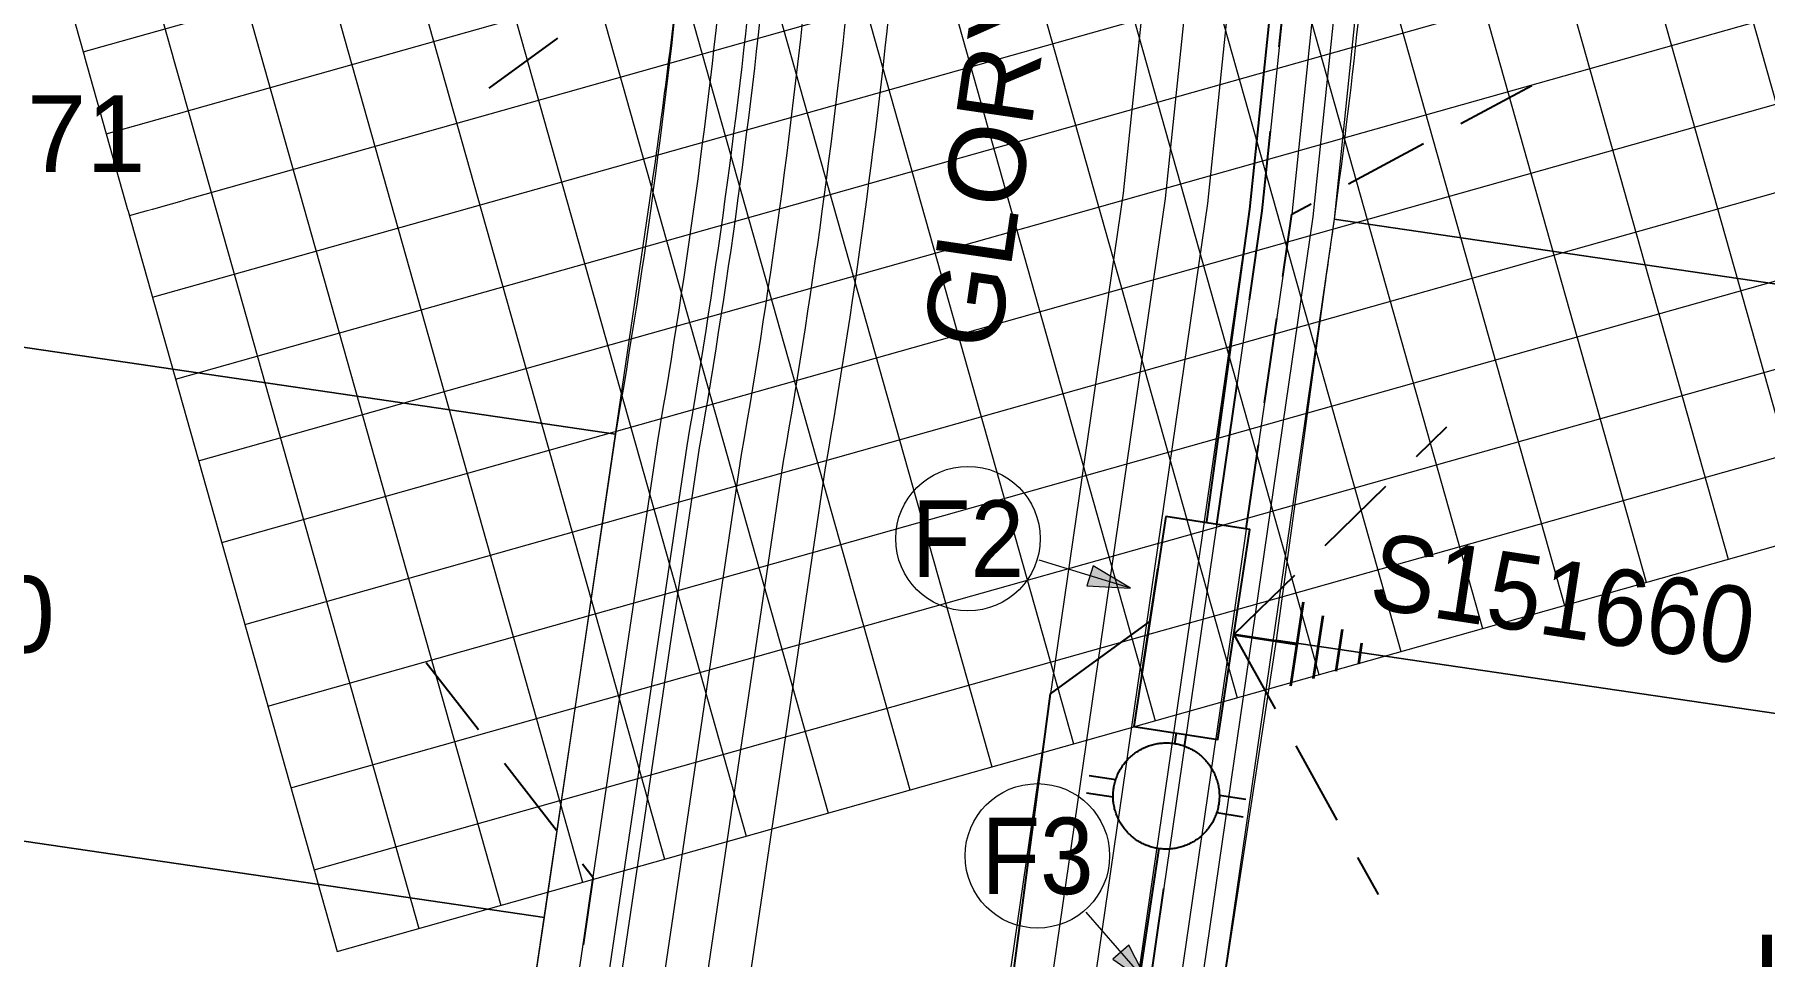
# Model space of a CAD drawing. Header units: metres. Extents: x 302924 to 304532, y 6268290 to 6269135.
# Drawn here: x 303905 to 303945.7, y 6268649.65 to 6268671.34 of the extents above; entities that cross this region are included whole.
import ezdxf
from ezdxf.enums import TextEntityAlignment as Align

# ---------------------------------------------------------------- set-up
doc = ezdxf.new("R2010")
doc.units = ezdxf.units.M
doc.linetypes.add('IE Trench LV', pattern=[6, 4, -2])
doc.linetypes.add('PHANTOMX2', pattern=[6.6, 3, -0.75, 0.2, -0.75, 0.2, -0.75, 0.2, -0.75])
doc.layers.get('0').update_dxf_attribs({"color": 6})
doc.layers.add('_User Miscellaneous10', color=252, linetype='Continuous', lineweight=13, plot=False, transparency=0.75)
doc.layers.add('_User Miscellaneous12', color=252, linetype='Continuous', lineweight=13, plot=False, transparency=0.5)
for name, color, linetype, lineweight in [('_User Miscellaneous3', 51, 'Continuous', 13), ('_User_LV_Exist', 5, 'Continuous', 35), ('Cadastre Developer_SP_NEW', 92, 'Continuous', 15)]:
    doc.layers.add(name, color=color, linetype=linetype, lineweight=lineweight)
for name, color, linetype in [('Equip_LV_NEW', 2, 'Continuous'), ('Equip_SP_LV_NEW', 2, 'Continuous'), ('Mains_LV_New_T84', 2, 'Cable x'), ('Mains_LV_New_T94', 2, 'Cable o'), ('Services_SP_NEW_UG', 2, 'IE Trench LV'), ('Trench_SP_NEW', 2, 'Continuous')]:
    doc.layers.add(name, color=color, linetype=linetype)
doc.styles.add('ARIAL', font='arial.ttf', dxfattribs={"height": 2})
doc.styles.get("Standard").update_dxf_attribs({"font": 'arial.ttf'})
doc.linetypes.add('Cable #', pattern='A,4,-0.1,["#",Standard,S=1.5,R=0,X=0,Y=-0.77],-1.25', length=5.35)
doc.linetypes.add('Cable o', pattern='A,3.5,-0.01,["O",Standard,S=1.25,R=0,X=0,Y=-0.63],-1.36', length=4.87)
doc.linetypes.add('Cable x', pattern='A,4.5,-0.01,["X",Standard,S=1.25,R=0,X=0,Y=-0.65],-1.2', length=5.71)

# ---------------------------------------------------------------- blocks, each defined once
blk = doc.blocks.new('*U413')
h = blk.add_hatch(color=256)
h.dxf.hatch_style = 1
h.paths.add_polyline_path([(2.942, -0.637), (2.796, -1.115), (3.826, -1.168)])
blk.add_line((3.826, -1.168), (1.674, -0.511))
at = {"flags": 128}
blk.add_lwpolyline([(2.942, -0.637), (2.796, -1.115), (3.826, -1.168), (2.942, -0.637)], dxfattribs=at)
blk.add_circle((0, 0), 1.7)
at = {"width": 0.9}
blk.add_attdef('CODE', text='', height=1.8, dxfattribs=at).set_placement((0, 0), align=Align.MIDDLE_CENTER)
at = {"flags": 1}
blk.add_attdef('Z', (0, 0), '', height=0.2, dxfattribs=at)
blk = doc.blocks.new('*U412')
h = blk.add_hatch(color=256)
h.dxf.hatch_style = 1
h.paths.add_polyline_path([(2.153, -2.104), (1.775, -2.431), (2.619, -3.023)])
blk.add_line((2.619, -3.023), (1.146, -1.323))
at = {"flags": 128}
blk.add_lwpolyline([(2.153, -2.104), (1.775, -2.431), (2.619, -3.023), (2.153, -2.104)], dxfattribs=at)
blk.add_circle((0, 0), 1.7)
at = {"width": 0.9}
blk.add_attdef('CODE', text='', height=1.8, dxfattribs=at).set_placement((0, 0), align=Align.MIDDLE_CENTER)
at = {"flags": 1}
blk.add_attdef('Z', (0, 0), '', height=0.2, dxfattribs=at)
blk = doc.blocks.new('LV_UG_LINKS_OPEN_NEW')
at = {"layer": 'Equip_LV_NEW'}
for tag, flags, p in [('ACTUAL_STATUS', 9, (3.167, -1.667)), ('CONSTRUCTED_VOLTAGE', 9, (3.167, -1.833)), ('NO_PHASES', 9, (3.167, -2)), ('STATE', 9, (3.167, -2.5)), ('OPERATING_VOLTAGE', 9, (3.167, -2.167)), ('ORIENTATION', 9, (3.167, -2.333)), ('SWITCH_TYPE', 9, (3.167, -2.667)), ('USAGE', 9, (3.167, -2.833)), ('OWNED_BY', 9, (3.167, -3.167)), ('OPERATED_BY', 9, (3.167, -3.333)), ('NOTES', 9, (3.167, -3)), ('MAINTAINED_BY', 9, (3.167, -3.5)), ('NUMBER_OF_PHASES', 9, (3.167, -3.667)), ('TYPE', 9, (3.167, -3.833)), ('Z', 1, (3.167, -4))]:
    blk.add_attdef(tag, text='', height=0.167, dxfattribs=dict(at, flags=flags)).set_placement(p, align=Align.MIDDLE_LEFT)
at = {"transparency": 33554687}
blk.add_wipeout([(4, 1.25), (3.969, 1.25), (3.939, 1.248), (3.908, 1.247), (3.877, 1.244), (3.847, 1.241), (3.817, 1.236), (3.786, 1.232), (3.756, 1.226), (3.726, 1.22), (3.696, 1.213), (3.667, 1.205), (3.637, 1.196), (3.608, 1.187), (3.579, 1.177), (3.55, 1.166), (3.522, 1.155), (3.493, 1.143), (3.466, 1.13), (3.438, 1.117), (3.411, 1.102), (3.384, 1.088), (3.357, 1.072), (3.331, 1.056), (3.306, 1.039), (3.28, 1.022), (3.255, 1.004), (3.231, 0.985), (3.207, 0.966), (3.184, 0.947), (3.161, 0.926), (3.138, 0.905), (3.116, 0.884), (3.095, 0.862), (3.074, 0.839), (3.053, 0.816), (3.034, 0.793), (3.015, 0.769), (2.996, 0.745), (2.978, 0.72), (2.961, 0.694), (2.944, 0.669), (2.928, 0.643), (2.912, 0.616), (2.898, 0.589), (2.883, 0.562), (2.87, 0.534), (2.857, 0.507), (2.845, 0.478), (2.834, 0.45), (2.823, 0.421), (2.813, 0.392), (2.804, 0.363), (2.795, 0.333), (2.787, 0.304), (2.78, 0.274), (2.774, 0.244), (2.768, 0.214), (2.764, 0.183), (2.759, 0.153), (2.756, 0.123), (2.753, 0.092), (2.752, 0.061), (2.75, 0.031), (2.75, 0), (2.75, -0.031), (2.752, -0.061), (2.753, -0.092), (2.756, -0.123), (2.759, -0.153), (2.764, -0.183), (2.768, -0.214), (2.774, -0.244), (2.78, -0.274), (2.787, -0.304), (2.795, -0.333), (2.804, -0.363), (2.813, -0.392), (2.823, -0.421), (2.834, -0.45), (2.845, -0.478), (2.857, -0.507), (2.87, -0.534), (2.883, -0.562), (2.898, -0.589), (2.912, -0.616), (2.928, -0.643), (2.944, -0.669), (2.961, -0.694), (2.978, -0.72), (2.996, -0.745), (3.015, -0.769), (3.034, -0.793), (3.053, -0.816), (3.074, -0.839), (3.095, -0.862), (3.116, -0.884), (3.138, -0.905), (3.161, -0.926), (3.184, -0.947), (3.207, -0.966), (3.231, -0.985), (3.255, -1.004), (3.28, -1.022), (3.306, -1.039), (3.331, -1.056), (3.357, -1.072), (3.384, -1.088), (3.411, -1.102), (3.438, -1.117), (3.466, -1.13), (3.493, -1.143), (3.522, -1.155), (3.55, -1.166), (3.579, -1.177), (3.608, -1.187), (3.637, -1.196), (3.667, -1.205), (3.696, -1.213), (3.726, -1.22), (3.756, -1.226), (3.786, -1.232), (3.817, -1.236), (3.847, -1.241), (3.877, -1.244), (3.908, -1.247), (3.939, -1.248), (3.969, -1.25), (4, -1.25), (4.031, -1.25), (4.061, -1.248), (4.092, -1.247), (4.123, -1.244), (4.153, -1.241), (4.183, -1.236), (4.214, -1.232), (4.244, -1.226), (4.274, -1.22), (4.304, -1.213), (4.333, -1.205), (4.363, -1.196), (4.392, -1.187), (4.421, -1.177), (4.45, -1.166), (4.478, -1.155), (4.507, -1.143), (4.534, -1.13), (4.562, -1.117), (4.589, -1.102), (4.616, -1.088), (4.643, -1.072), (4.669, -1.056), (4.694, -1.039), (4.72, -1.022), (4.745, -1.004), (4.769, -0.985), (4.793, -0.966), (4.816, -0.947), (4.839, -0.926), (4.862, -0.905), (4.884, -0.884), (4.905, -0.862), (4.926, -0.839), (4.947, -0.816), (4.966, -0.793), (4.985, -0.769), (5.004, -0.745), (5.022, -0.72), (5.039, -0.694), (5.056, -0.669), (5.072, -0.643), (5.088, -0.616), (5.102, -0.589), (5.117, -0.562), (5.13, -0.534), (5.143, -0.507), (5.155, -0.478), (5.166, -0.45), (5.177, -0.421), (5.187, -0.392), (5.196, -0.363), (5.205, -0.333), (5.213, -0.304), (5.22, -0.274), (5.226, -0.244), (5.232, -0.214), (5.236, -0.183), (5.241, -0.153), (5.244, -0.123), (5.247, -0.092), (5.248, -0.061), (5.25, -0.031), (5.25, 0), (5.25, 0.031), (5.248, 0.061), (5.247, 0.092), (5.244, 0.123), (5.241, 0.153), (5.236, 0.183), (5.232, 0.214), (5.226, 0.244), (5.22, 0.274), (5.213, 0.304), (5.205, 0.333), (5.196, 0.363), (5.187, 0.392), (5.177, 0.421), (5.166, 0.45), (5.155, 0.478), (5.143, 0.507), (5.13, 0.534), (5.117, 0.562), (5.102, 0.589), (5.088, 0.616), (5.072, 0.643), (5.056, 0.669), (5.039, 0.694), (5.022, 0.72), (5.004, 0.745), (4.985, 0.769), (4.966, 0.793), (4.947, 0.816), (4.926, 0.839), (4.905, 0.862), (4.884, 0.884), (4.862, 0.905), (4.839, 0.926), (4.816, 0.947), (4.793, 0.966), (4.769, 0.985), (4.745, 1.004), (4.72, 1.022), (4.694, 1.039), (4.669, 1.056), (4.643, 1.072), (4.616, 1.088), (4.589, 1.102), (4.562, 1.117), (4.534, 1.13), (4.507, 1.143), (4.478, 1.155), (4.45, 1.166), (4.421, 1.177), (4.392, 1.187), (4.363, 1.196), (4.333, 1.205), (4.304, 1.213), (4.274, 1.22), (4.244, 1.226), (4.214, 1.232), (4.183, 1.236), (4.153, 1.241), (4.123, 1.244), (4.092, 1.247), (4.061, 1.248), (4.031, 1.25)], dxfattribs=at).dxf.layer = 'Equip_LV_NEW'
at = {"layer": 'Equip_LV_NEW'}
for p, q in [((3.792, 1.863), (3.792, 1.232)), ((4.208, 1.863), (4.208, 1.232)), ((3.792, -1.232), (3.792, -1.863)), ((4.208, -1.232), (4.208, -1.863))]:
    blk.add_line(p, q, dxfattribs=at)
at = {"layer": 'Equip_LV_NEW', "flags": 128}
blk.add_lwpolyline([(4, 1.25), (3.969, 1.25), (3.939, 1.248), (3.908, 1.247), (3.877, 1.244), (3.847, 1.241), (3.817, 1.236), (3.786, 1.232), (3.756, 1.226), (3.726, 1.22), (3.696, 1.213), (3.667, 1.205), (3.637, 1.196), (3.608, 1.187), (3.579, 1.177), (3.55, 1.166), (3.522, 1.155), (3.493, 1.143), (3.466, 1.13), (3.438, 1.117), (3.411, 1.102), (3.384, 1.088), (3.357, 1.072), (3.331, 1.056), (3.306, 1.039), (3.28, 1.022), (3.255, 1.004), (3.231, 0.985), (3.207, 0.966), (3.184, 0.947), (3.161, 0.926), (3.138, 0.905), (3.116, 0.884), (3.095, 0.862), (3.074, 0.839), (3.053, 0.816), (3.034, 0.793), (3.015, 0.769), (2.996, 0.745), (2.978, 0.72), (2.961, 0.694), (2.944, 0.669), (2.928, 0.643), (2.912, 0.616), (2.898, 0.589), (2.883, 0.562), (2.87, 0.534), (2.857, 0.507), (2.845, 0.478), (2.834, 0.45), (2.823, 0.421), (2.813, 0.392), (2.804, 0.363), (2.795, 0.333), (2.787, 0.304), (2.78, 0.274), (2.774, 0.244), (2.768, 0.214), (2.764, 0.183), (2.759, 0.153), (2.756, 0.123), (2.753, 0.092), (2.752, 0.061), (2.75, 0.031), (2.75, 0), (2.75, -0.031), (2.752, -0.061), (2.753, -0.092), (2.756, -0.123), (2.759, -0.153), (2.764, -0.183), (2.768, -0.214), (2.774, -0.244), (2.78, -0.274), (2.787, -0.304), (2.795, -0.333), (2.804, -0.363), (2.813, -0.392), (2.823, -0.421), (2.834, -0.45), (2.845, -0.478), (2.857, -0.507), (2.87, -0.534), (2.883, -0.562), (2.898, -0.589), (2.912, -0.616), (2.928, -0.643), (2.944, -0.669), (2.961, -0.694), (2.978, -0.72), (2.996, -0.745), (3.015, -0.769), (3.034, -0.793), (3.053, -0.816), (3.074, -0.839), (3.095, -0.862), (3.116, -0.884), (3.138, -0.905), (3.161, -0.926), (3.184, -0.947), (3.207, -0.966), (3.231, -0.985), (3.255, -1.004), (3.28, -1.022), (3.306, -1.039), (3.331, -1.056), (3.357, -1.072), (3.384, -1.088), (3.411, -1.102), (3.438, -1.117), (3.466, -1.13), (3.493, -1.143), (3.522, -1.155), (3.55, -1.166), (3.579, -1.177), (3.608, -1.187), (3.637, -1.196), (3.667, -1.205), (3.696, -1.213), (3.726, -1.22), (3.756, -1.226), (3.786, -1.232), (3.817, -1.236), (3.847, -1.241), (3.877, -1.244), (3.908, -1.247), (3.939, -1.248), (3.969, -1.25), (4, -1.25), (4.031, -1.25), (4.061, -1.248), (4.092, -1.247), (4.123, -1.244), (4.153, -1.241), (4.183, -1.236), (4.214, -1.232), (4.244, -1.226), (4.274, -1.22), (4.304, -1.213), (4.333, -1.205), (4.363, -1.196), (4.392, -1.187), (4.421, -1.177), (4.45, -1.166), (4.478, -1.155), (4.507, -1.143), (4.534, -1.13), (4.562, -1.117), (4.589, -1.102), (4.616, -1.088), (4.643, -1.072), (4.669, -1.056), (4.694, -1.039), (4.72, -1.022), (4.745, -1.004), (4.769, -0.985), (4.793, -0.966), (4.816, -0.947), (4.839, -0.926), (4.862, -0.905), (4.884, -0.884), (4.905, -0.862), (4.926, -0.839), (4.947, -0.816), (4.966, -0.793), (4.985, -0.769), (5.004, -0.745), (5.022, -0.72), (5.039, -0.694), (5.056, -0.669), (5.072, -0.643), (5.088, -0.616), (5.102, -0.589), (5.117, -0.562), (5.13, -0.534), (5.143, -0.507), (5.155, -0.478), (5.166, -0.45), (5.177, -0.421), (5.187, -0.392), (5.196, -0.363), (5.205, -0.333), (5.213, -0.304), (5.22, -0.274), (5.226, -0.244), (5.232, -0.214), (5.236, -0.183), (5.241, -0.153), (5.244, -0.123), (5.247, -0.092), (5.248, -0.061), (5.25, -0.031), (5.25, 0), (5.25, 0.031), (5.248, 0.061), (5.247, 0.092), (5.244, 0.123), (5.241, 0.153), (5.236, 0.183), (5.232, 0.214), (5.226, 0.244), (5.22, 0.274), (5.213, 0.304), (5.205, 0.333), (5.196, 0.363), (5.187, 0.392), (5.177, 0.421), (5.166, 0.45), (5.155, 0.478), (5.143, 0.507), (5.13, 0.534), (5.117, 0.562), (5.102, 0.589), (5.088, 0.616), (5.072, 0.643), (5.056, 0.669), (5.039, 0.694), (5.022, 0.72), (5.004, 0.745), (4.985, 0.769), (4.966, 0.793), (4.947, 0.816), (4.926, 0.839), (4.905, 0.862), (4.884, 0.884), (4.862, 0.905), (4.839, 0.926), (4.816, 0.947), (4.793, 0.966), (4.769, 0.985), (4.745, 1.004), (4.72, 1.022), (4.694, 1.039), (4.669, 1.056), (4.643, 1.072), (4.616, 1.088), (4.589, 1.102), (4.562, 1.117), (4.534, 1.13), (4.507, 1.143), (4.478, 1.155), (4.45, 1.166), (4.421, 1.177), (4.392, 1.187), (4.363, 1.196), (4.333, 1.205), (4.304, 1.213), (4.274, 1.22), (4.244, 1.226), (4.214, 1.232), (4.183, 1.236), (4.153, 1.241), (4.123, 1.244), (4.092, 1.247), (4.061, 1.248), (4.031, 1.25)], close=True, dxfattribs=at)
blk = doc.blocks.new('*U440')
at = {"layer": '_User_LV_Exist'}
for p, q in [((2.5, 1), (2.5, -1)), ((3, 0.75), (3, -0.75)), ((3.5, 0.5), (3.5, -0.5)), ((4, 0.25), (4, -0.25))]:
    blk.add_line(p, q, dxfattribs=at)
at = {"layer": 'Equip_LV_NEW', "ltscale": 10, "xscale": -1, "rotation": 90}
blk.add_blockref('LV_UG_LINKS_OPEN_NEW', (0, 0), dxfattribs=at)
at = {"width": 0.9}
blk.add_attdef('ASSET_NUM', text='', height=2, dxfattribs=at).set_placement((4, 2), align=Align.MIDDLE_LEFT)
for tag, p, flags in [('SUBURB', (-2, 0), 1), ('STREETNAME', (-1.8, 0), 9), ('PARENT', (-1.6, 0), 9), ('NOTES', (-1.4, 0), 9), ('LOCATION', (-1.2, 0), 9), ('LEGEND', (-1, 0), 9), ('USAGE', (-0.8, 0), 9), ('SUPPORT_TYPE', (-0.6, 0), 9), ('STATE', (-0.4, 0), 9), ('OWNED_BY', (-0.2, 0), 9)]:
    blk.add_attdef(tag, p, '', height=0.2, rotation=270, dxfattribs=dict(flags=flags))
at = {"transparency": 33554687}
blk.add_wipeout([(1, 2.5), (1, -2.5), (-1, -2.5), (-1, 2.5)], dxfattribs=at)
blk.add_lwpolyline([(-1, 2.5), (-1, -1.25), (-1, 1.25), (-1, -2.5), (1, -2.5), (1, 2.5)], close=True)
at = {"layer": '_User_LV_Exist'}
blk.add_line((1, 0), (2.5, 0), dxfattribs=at)
blk = doc.blocks.new('*U435')
at = {"transparency": 33554559}
for p, q in [((-50, 50), (-50, -50)), ((-48, 50), (-48, -50)), ((-46, 50), (-46, -50)), ((-44, 50), (-44, -50)), ((-42, 50), (-42, -50)), ((-40, 50), (-40, -50)), ((-38, 50), (-38, -50)), ((-36, 50), (-36, -50)), ((-34, 50), (-34, -50)), ((-32, 50), (-32, -50)), ((-30, 50), (-30, -50)), ((-28, 50), (-28, -50)), ((-26, 50), (-26, -50)), ((-24, 50), (-24, -50)), ((-22, 50), (-22, -50)), ((-20, 50), (-20, -50)), ((-18, 50), (-18, -50)), ((-16, 50), (-16, -50)), ((-14, 50), (-14, -50)), ((-12, 50), (-12, -50)), ((-50, -28), (50, -28)), ((-50, -30), (50, -30)), ((-50, -32), (50, -32)), ((-50, -34), (50, -34)), ((-50, -36), (50, -36)), ((-50, -38), (50, -38)), ((-50, -40), (50, -40)), ((-50, -42), (50, -42)), ((-50, -44), (50, -44)), ((-50, -46), (50, -46)), ((-50, -48), (50, -48)), ((-50, -50), (50, -50))]:
    blk.add_line(p, q, dxfattribs=at)

msp = doc.modelspace()

# ---------------------------------------------------------------- linework, layer by layer
at = {"layer": 'Cadastre Developer_SP_NEW', "transparency": 33554687}
for points in [[(303968.6962, 6268672.2403), (303936.6089, 6268676.9507, -0.0160441), (303935.5754, 6268666.9953), (303967.2439, 6268662.3463)], [(303920.3113, 6268674.1575), (303886.2149, 6268675.4105), (303884.9635, 6268666.8855), (303918.6679, 6268661.9377), (303918.6679, 6268661.9377), (303919.5223, 6268667.7574, 0.0115169)], [(303967.2439, 6268662.3463), (303935.5754, 6268666.9953, -0.0025013), (303935.3565, 6268665.4499), (303934.2099, 6268657.0885), (303965.7915, 6268652.4523)]]:
    msp.add_lwpolyline(points, format="xyb", close=True, dxfattribs=at)
for points in [[(303918.6679, 6268661.9377), (303884.9635, 6268666.8855), (303884.5738, 6268664.2301), (303883.2933, 6268655.5075), (303916.9977, 6268650.5596)], [(303965.7915, 6268652.4523), (303934.2099, 6268657.0885), (303932.6697, 6268646.9843), (303964.2981, 6268642.553)], [(303883.2933, 6268655.5075), (303881.9862, 6268646.6029), (303915.6906, 6268641.6551), (303916.8525, 6268649.5702), (303916.9977, 6268650.5596)]]:
    msp.add_lwpolyline(points, close=True, dxfattribs=at)
at = {"layer": 'Mains_LV_New_T84', "color": 6, "linetype": 'Cable x', "flags": 128}
msp.add_lwpolyline([(303934.6836, 6268697.0282), (303935, 6268689.4293, -0.0199919), (303934.6163, 6268677.1252), (303933.5895, 6268667.2352), (303932.2306, 6268657.3758)], format="xyb", dxfattribs=at)
msp.add_lwpolyline([(303932.2306, 6268657.3758), (303928.9307, 6268635.3293)], dxfattribs=at)
at = {"layer": 'Services_SP_NEW_UG', "ltscale": 0.5, "transparency": 33554687, "flags": 128}
for points in [[(303921.9806, 6268684.1909), (303921.3112, 6268674.1533), (303915.64, 6268670.0499)], [(303917.0429, 6268643.9833), (303918.1457, 6268651.4948), (303913.8561, 6268657.0265)]]:
    msp.add_lwpolyline(points, dxfattribs=at)
at = {"layer": 'Trench_SP_NEW', "linetype": 'IE Trench LV', "flags": 128}
msp.add_lwpolyline([(303930.9964, 6268647.2887), (303933.8874, 6268667.1992), (303934.9152, 6268677.0991, 0.0364202), (303934.8786, 6268699.5522)], format="xyb", dxfattribs=at)

# ---------------------------------------------------------------- block references
at = {"layer": '_User Miscellaneous3', "color": 40}
for name, p, values in [('*U413', (303926.9632, 6268659.48), {'CODE': 'F2'}), ('*U412', (303928.5967, 6268652.0125), {'CODE': 'F3'})]:
    msp.add_blockref(name, p, dxfattribs=at).add_auto_attribs(values)

# ---------------------------------------------------------------- texts
at = {"layer": '_User_LV_Exist', "transparency": 33554687}
msp.add_text('GLORY ST', height=1.8, rotation=81.64718, dxfattribs=at).set_placement((303927.6779, 6268663.8726))

# ---------------------------------------------------------------- next in the draw order: block references
at = {"layer": 'Equip_SP_LV_NEW', "linetype": 'Continuous'}
ref = msp.add_blockref('*U440', (303932.2306, 6268657.3758), dxfattribs=dict(at, rotation=351.3330758369507))
ref.add_attrib('ASSET_NUM', 'S151660', dxfattribs={"layer": '0', "height": 1.8, "rotation": 351.33308, "width": 0.9}).set_placement((303936.4863, 6268658.7502), align=Align.MIDDLE_LEFT)

# ---------------------------------------------------------------- next in the draw order: texts
at = {"layer": 'Cadastre Developer_SP_NEW', "linetype": 'Continuous', "transparency": 33554687, "char_height": 1.8, "attachment_point": 5, "style": 'ARIAL', "bg_fill": 2}
for s, insert in [('Lot 171', (303903.4234, 6268669.0005)), ('Lot 170', (303901.2895, 6268657.6874)), ('Lot 166', (303949.6295, 6268649.2474))]:
    msp.add_mtext(s, dxfattribs=dict(at, insert=insert))

# ---------------------------------------------------------------- next in the draw order: linework, layer by layer
at = {"layer": '_User Miscellaneous10', "transparency": 33554521, "flags": 128}
for points in [[(303938.6457, 6268583.3974), (303843.1236, 6268597.4251), (303836.456, 6268606.4364), (303840.5776, 6268633.4917), (303841.8854, 6268642.4003), (303843.2294, 6268651.1272), (303843.9023, 6268659.7778, 0.0673977), (303841.3433, 6268684.0645), (303838.9147, 6268692.2875), (303835.8521, 6268700.2149), (303824.5931, 6268728.314), (303829.458, 6268739.7002), (303896.3115, 6268766.5388), (303907.7331, 6268761.6653), (303917.6218, 6268736.6644, -0.0455446), (303924.1611, 6268711.1274, -0.0425379), (303925.9974, 6268686.5665, -0.0389583), (303923.6049, 6268661.144), (303917.8317, 6268622.1315)], [(303938.7278, 6268584.3961), (303843.6803, 6268598.3541), (303837.5072, 6268606.6969), (303841.5666, 6268633.3438), (303842.8743, 6268642.2516), (303844.2235, 6268651.0122), (303844.9012, 6268659.7241, 0.0675286), (303842.3091, 6268684.325), (303839.8622, 6268692.6098), (303836.7827, 6268700.581), (303825.6753, 6268728.3017), (303830.2149, 6268738.9265), (303896.2999, 6268765.4566), (303906.9568, 6268760.9094), (303916.6854, 6268736.3129, -0.0455143), (303923.1738, 6268710.9684, -0.0425331), (303924.9975, 6268686.5797, -0.0389731), (303922.6175, 6268661.3026), (303916.8425, 6268622.2779)], [(303938.8098, 6268585.3948), (303844.2369, 6268599.2831), (303838.5585, 6268606.9574), (303842.5556, 6268633.1959), (303843.8632, 6268642.1029), (303845.2176, 6268650.8972), (303845.9, 6268659.6703, 0.0676574), (303843.2748, 6268684.5856), (303840.8097, 6268692.9322), (303837.7133, 6268700.9472), (303826.7575, 6268728.2895), (303830.9717, 6268738.1528), (303896.2882, 6268764.3743), (303906.1804, 6268760.1534), (303915.7491, 6268735.9614, -0.0454836), (303922.1865, 6268710.8094, -0.0425282), (303923.9976, 6268686.5928, -0.0389879), (303921.6301, 6268661.4613), (303915.8533, 6268622.4243)], [(303917.7739, 6268763.4696), (303927.5098, 6268738.6879, -0.0437386), (303934.0797, 6268712.4354, -0.0371115), (303935.999, 6268689.5382), (303935.6105, 6268677.018), (303934.5828, 6268667.1188), (303921.9532, 6268580.0942)], [(303918.2393, 6268763.6525), (303927.979, 6268738.861, -0.0437554), (303934.5735, 6268712.514, -0.0371278), (303936.4991, 6268689.5328), (303936.1097, 6268676.9843), (303935.0791, 6268667.057), (303922.448, 6268580.0224)], [(303918.7047, 6268763.8353), (303928.4482, 6268739.0342, -0.0437721), (303935.0673, 6268712.5926, -0.037144), (303936.9992, 6268689.5274), (303936.6089, 6268676.9507), (303935.5754, 6268666.9953), (303922.9428, 6268579.9506)], [(303938.8288, 6268586.4027), (303844.7935, 6268600.212), (303839.6097, 6268607.2179), (303843.5447, 6268633.048), (303844.8521, 6268641.9541), (303846.2117, 6268650.7821), (303846.8988, 6268659.6164, 0.0677841), (303844.2405, 6268684.8463), (303841.7572, 6268693.2545), (303838.6438, 6268701.3134), (303827.8397, 6268728.2772), (303831.7286, 6268737.379), (303896.2765, 6268763.2921), (303905.404, 6268759.3975), (303914.8127, 6268735.61, -0.0454526), (303921.1992, 6268710.6504, -0.0425232), (303922.9977, 6268686.606, -0.0390029), (303920.6427, 6268661.6201), (303914.8641, 6268622.5707)], [(303916.8432, 6268763.104), (303926.5714, 6268738.3416, -0.0437047), (303933.0921, 6268712.2783, -0.0370787), (303934.9989, 6268689.549), (303934.6121, 6268677.0852), (303933.5903, 6268667.2423), (303920.9676, 6268580.2655)], [(303857.7253, 6268598.6162), (303844.9604, 6268600.4907), (303839.9251, 6268607.2961), (303843.8414, 6268633.0036), (303845.1487, 6268641.9095), (303846.5099, 6268650.7476), (303847.1985, 6268659.6002, 0.0678217), (303844.5302, 6268684.9246), (303842.0415, 6268693.3512), (303838.923, 6268701.4232), (303828.1644, 6268728.2735), (303831.9557, 6268737.1469), (303896.273, 6268762.9674), (303905.1711, 6268759.1707), (303914.5317, 6268735.5046, -0.0454433), (303920.903, 6268710.6027, -0.0425217), (303922.6977, 6268686.61, -0.0390074), (303920.3465, 6268661.6677), (303914.5673, 6268622.6146)], [(303915.9124, 6268762.7383), (303925.633, 6268737.9955, -0.0436705), (303932.1046, 6268712.1212, -0.0370455), (303933.9987, 6268689.5597), (303933.6137, 6268677.1524), (303932.5977, 6268667.3658), (303919.9819, 6268580.4368)], [(303914.9817, 6268762.3726), (303924.6946, 6268737.6494, -0.043636), (303931.117, 6268711.964, -0.037012), (303932.9986, 6268689.5703), (303932.6153, 6268677.2196), (303931.6051, 6268667.4893), (303918.9963, 6268580.608)], [(303938.974, 6268587.3921), (303845.3501, 6268601.141), (303840.6609, 6268607.4784), (303844.5337, 6268632.9), (303845.841, 6268641.8054), (303847.2057, 6268650.6671), (303847.8977, 6268659.5623, 0.0679088), (303845.2062, 6268685.1072), (303842.7047, 6268693.5768), (303839.5744, 6268701.6795), (303828.9219, 6268728.2649), (303832.4855, 6268736.6053), (303896.2649, 6268762.2098), (303904.6276, 6268758.6415), (303913.8763, 6268735.2587, -0.0454213), (303920.2119, 6268710.4914, -0.0425182), (303921.9978, 6268686.6192, -0.039018), (303919.6553, 6268661.7789), (303913.8748, 6268622.7171)], [(303914.0509, 6268762.007), (303923.7561, 6268737.3034, -0.0436011), (303930.1294, 6268711.8069, -0.0369782), (303931.9984, 6268689.5809), (303931.617, 6268677.2869), (303930.6126, 6268667.6128), (303918.0107, 6268580.7793)], [(303939.0561, 6268588.3908), (303845.9067, 6268602.07), (303841.7121, 6268607.7389), (303845.5227, 6268632.7521), (303846.8298, 6268641.6567), (303848.1998, 6268650.552), (303848.8965, 6268659.5081, 0.0680316), (303846.1718, 6268685.3681), (303843.6522, 6268693.8992), (303840.505, 6268702.0457), (303830.0041, 6268728.2526), (303833.2423, 6268735.8316), (303896.2532, 6268761.1275), (303903.8512, 6268757.8856), (303912.9398, 6268734.9074, -0.0453897), (303919.2247, 6268710.3325, -0.042513), (303920.9979, 6268686.6324, -0.0390332), (303918.6679, 6268661.9377), (303912.8856, 6268622.8635)]]:
    msp.add_lwpolyline(points, format="xyb", dxfattribs=at)
at = {"layer": '_User Miscellaneous10', "color": 4, "transparency": 33554521, "flags": 128}
for points in [[(303857.6817, 6268598.3194), (303844.7935, 6268600.212), (303839.6097, 6268607.2179), (303843.5447, 6268633.048), (303844.8521, 6268641.9541), (303846.2117, 6268650.7821), (303846.8988, 6268659.6164, 0.0677841), (303844.2405, 6268684.8463), (303841.7572, 6268693.2545), (303838.6438, 6268701.3134), (303827.8397, 6268728.2772), (303831.7286, 6268737.379), (303896.2765, 6268763.2921), (303905.404, 6268759.3975), (303914.8127, 6268735.61, -0.0454526), (303921.1992, 6268710.6504, -0.0425232), (303922.9977, 6268686.606, -0.0390029), (303920.6427, 6268661.6201), (303914.8641, 6268622.5707)], [(303917.1224, 6268763.2137), (303926.8529, 6268738.4455, -0.0437149), (303933.3884, 6268712.3254, -0.0370886), (303935.2989, 6268689.5458), (303934.9117, 6268677.065), (303933.888, 6268667.2052), (303921.2604, 6268580.1948)]]:
    msp.add_lwpolyline(points, format="xyb", dxfattribs=at)
at = {"layer": 'Mains_LV_New_T94', "color": 3, "linetype": 'Cable #', "flags": 128}
msp.add_lwpolyline([(303918.6588, 6268641.2193), (303926.6264, 6268638.5834), (303928.9073, 6268655.8289), (303931.2419, 6268657.5265)], dxfattribs=at)
at = {"layer": 'Services_SP_NEW_UG', "ltscale": 0.5, "transparency": 33554687, "flags": 128}
for points in [[(303933.5076, 6268659.71), (303934.5828, 6268667.1188), (303940.2321, 6268670.1452)], [(303933.2191, 6268657.2251), (303938.2288, 6268662.1142)], [(303933.2191, 6268657.2251), (303936.6123, 6268651.1025)]]:
    msp.add_lwpolyline(points, dxfattribs=at)

# ---------------------------------------------------------------- next in the draw order: block references
at = {"layer": '_User Miscellaneous12', "color": 2, "linetype": 'PHANTOMX2', "rotation": 15.75926813709121}
msp.add_blockref('*U435', (303946.6631, 6268711.4615), dxfattribs=at)

doc.saveas('drawing.dxf')
